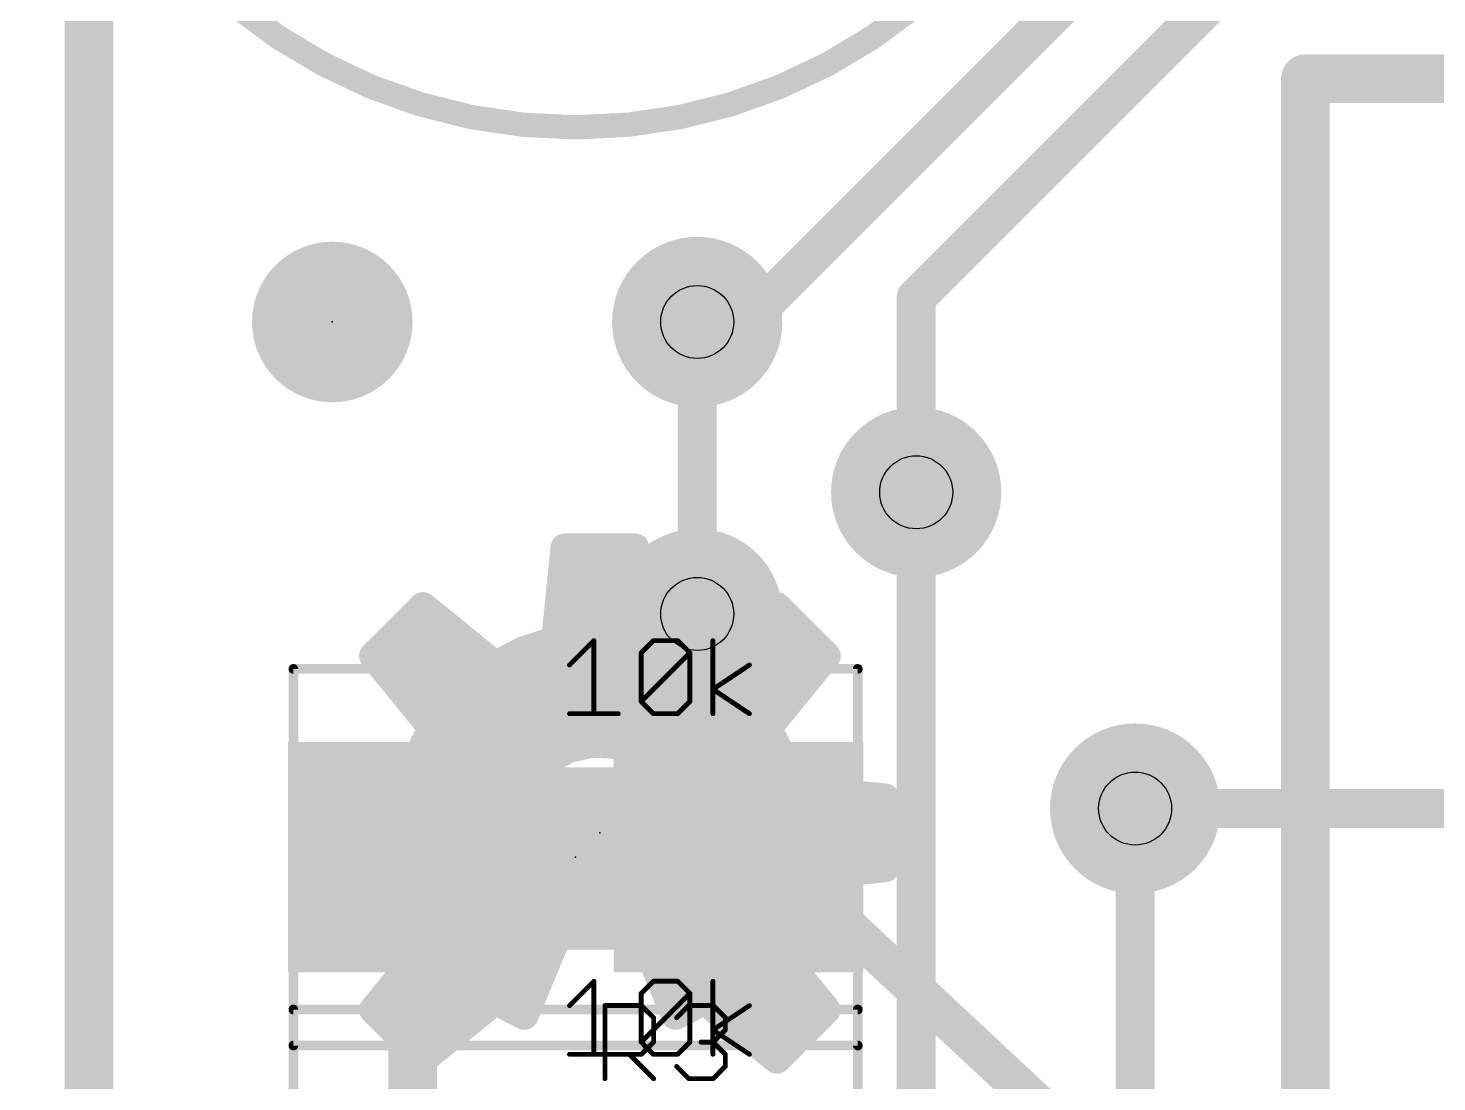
# Model space of a CAD drawing. Extents: x -29 to 78, y -15 to 21.
# Drawn here: x -0.32 to 7.04, y 10 to 15.5 of the extents above; entities that cross this region are included whole.
import ezdxf

# ---------------------------------------------------------------- set-up
doc = ezdxf.new("R2010")
doc.units = 0
for name, color, linetype in [('1', 12, 'CONTINUOUS'), ('16', 132, 'CONTINUOUS'), ('18', 110, 'CONTINUOUS'), ('20', 53, 'CONTINUOUS'), ('21', 53, 'CONTINUOUS'), ('22', 53, 'CONTINUOUS'), ('23', 53, 'CONTINUOUS'), ('24', 53, 'CONTINUOUS'), ('25', 253, 'CONTINUOUS'), ('27', 253, 'CONTINUOUS'), ('29', 253, 'CONTINUOUS'), ('31', 253, 'CONTINUOUS'), ('39', 12, 'CONTINUOUS'), ('44', 253, 'CONTINUOUS'), ('51', 53, 'CONTINUOUS')]:
    doc.layers.add(name, color=color, linetype=linetype)

# ---------------------------------------------------------------- blocks, each defined once
blk = doc.blocks.new('PIE')
at = {"const_width": 0.5}
blk.add_lwpolyline([(0, -0.25, 1), (0, 0.25, 1), (0, -0.25)], format="xyb", dxfattribs=at)
blk = doc.blocks.new('RECT')
blk.add_solid([(-0.5, -0.5), (0.5, -0.5), (-0.5, 0.5), (0.5, 0.5)])
blk = doc.blocks.new('ROUNDV')
at = {"const_width": 0.5}
blk.add_lwpolyline([(0, -0.25, 1), (0, 0.25, 1), (0, -0.25)], format="xyb", dxfattribs=at)

msp = doc.modelspace()

# ---------------------------------------------------------------- linework, layer by layer
at = {"layer": '1'}
for points, const_width in [([(0, 20.32), (0, 7.874)], 0.254), ([(6.35, 7.874), (6.35, 15.24)], 0.254), ([(6.35, 15.24), (13.97, 15.24)], 0.254), ([(3.175, 13.97), (3.175, 12.446)], 0.2032), ([(4.318, 13.081), (4.318, 9.398)], 0.2032), ([(3.39, 12.231), (3.175, 12.446)], 0.2032), ([(3.39, 11.176), (3.39, 12.231)], 0.2032), ([(5.461, 8.636), (5.461, 11.43)], 0.2032), ([(1.69, 9.398), (1.69, 11.176)], 0.254)]:
    msp.add_lwpolyline(points, dxfattribs=dict(at, const_width=const_width))
for points, const_width in [([(6.4135, 15.24, 1), (6.2865, 15.24)], 0.127), ([(6.35, 15.3035, 1), (6.35, 15.1765)], 0.127), ([(3.2258, 13.97, 1), (3.1242, 13.97)], 0.1016), ([(4.3688, 13.081, 1), (4.2672, 13.081)], 0.1016), ([(3.2109, 12.4819, 1), (3.1391, 12.4101)], 0.1016), ([(3.1242, 12.446, 1), (3.2258, 12.446)], 0.1016), ([(3.4408, 12.231, 1), (3.3392, 12.231)], 0.1016), ([(3.3541, 12.1951, 1), (3.4259, 12.2669)], 0.1016), ([(5.5118, 11.43, 1), (5.4102, 11.43)], 0.1016), ([(1.7535, 11.176, 1), (1.6265, 11.176)], 0.127), ([(3.3392, 11.176, 1), (3.4408, 11.176)], 0.1016)]:
    msp.add_lwpolyline(points, format="xyb", dxfattribs=dict(at, const_width=const_width))
at = {"layer": '16'}
for points, const_width in [([(0, 20.32), (0, 7.874)], 0.254), ([(5.715, 16.256), (3.429, 13.97)], 0.2032), ([(5.969, 15.748), (4.318, 14.097)], 0.2032), ([(6.35, 7.874), (6.35, 15.24)], 0.254), ([(6.35, 15.24), (13.97, 15.24)], 0.254), ([(4.318, 14.097), (4.318, 13.081)], 0.2032), ([(3.429, 13.97), (3.175, 13.97)], 0.2032), ([(3.175, 11.557), (3.175, 12.446)], 0.2032), ([(3.302, 11.43), (3.175, 11.557)], 0.2032), ([(5.207, 9.652), (3.302, 11.43)], 0.2032), ([(8.636, 11.43), (5.461, 11.43)], 0.2032)]:
    msp.add_lwpolyline(points, dxfattribs=dict(at, const_width=const_width))
for points, const_width in [([(6.4135, 15.24, 1), (6.2865, 15.24)], 0.127), ([(6.35, 15.3035, 1), (6.35, 15.1765)], 0.127), ([(4.3688, 14.097, 1), (4.2672, 14.097)], 0.1016), ([(4.2821, 14.1329, 1), (4.3539, 14.0611)], 0.1016), ([(3.175, 14.0208, 1), (3.175, 13.9192)], 0.1016), ([(3.3931, 14.0059, 1), (3.4649, 13.9341)], 0.1016), ([(3.429, 13.9192, 1), (3.429, 14.0208)], 0.1016), ([(4.2672, 13.081, 1), (4.3688, 13.081)], 0.1016), ([(3.2258, 12.446, 1), (3.1242, 12.446)], 0.1016), ([(3.2109, 11.5929, 1), (3.1391, 11.5211)], 0.1016), ([(3.1242, 11.557, 1), (3.2258, 11.557)], 0.1016), ([(3.3367, 11.4671, 1), (3.2673, 11.3929)], 0.1016), ([(3.2661, 11.3941, 1), (3.3379, 11.4659)], 0.1016), ([(5.461, 11.4808, 1), (5.461, 11.3792)], 0.1016)]:
    msp.add_lwpolyline(points, format="xyb", dxfattribs=dict(at, const_width=const_width))
at = {"layer": '20', "const_width": 0.254}
msp.add_lwpolyline([(0, 20.32), (0, 0)], dxfattribs=at)
at = {"layer": '22', "const_width": 0.15}
for points in [[(2.435, 12.3079), (2.4842, 12.7918)], [(2.48, 12.75), (2.854, 12.75)], [(2.4842, 12.7918), (2.8498, 12.7918)], [(2.8498, 12.7918), (2.899, 12.3079)], [(2.4647, 12.6), (2.8693, 12.6)], [(1.485, 12.2265), (1.7435, 12.485)], [(1.7085, 12.45), (1.7864, 12.45)], [(1.7435, 12.485), (2.1205, 12.1776)], [(2.4494, 12.45), (2.8845, 12.45)], [(3.2135, 12.1776), (3.5905, 12.485)], [(3.5476, 12.45), (3.6255, 12.45)], [(3.5905, 12.485), (3.849, 12.2265)], [(1.5585, 12.3), (1.9704, 12.3)], [(2.2723, 12.2558), (2.435, 12.3079)], [(2.4103, 12.3), (2.9237, 12.3)], [(2.899, 12.3079), (3.0617, 12.2558)], [(3.3636, 12.3), (3.7755, 12.3)], [(1.7924, 11.8495), (1.485, 12.2265)], [(2.1205, 12.1776), (2.2723, 12.2558)], [(3.0617, 12.2558), (3.2135, 12.1776)], [(3.849, 12.2265), (3.5416, 11.8495)], [(1.5474, 12.15), (3.7866, 12.15)], [(1.6697, 12), (3.6643, 12)], [(1.7142, 11.6977), (1.7924, 11.8495)], [(1.792, 11.85), (3.542, 11.85)], [(3.5416, 11.8495), (3.6198, 11.6977)], [(2.616, 11.7688), (2.5068, 11.7434)], [(2.7282, 11.7676), (2.616, 11.7688)], [(2.8369, 11.7398), (2.7282, 11.7676)], [(1.6621, 11.535), (1.7142, 11.6977)], [(1.7154, 11.7), (2.4212, 11.7)], [(2.4067, 11.6926), (2.3215, 11.6196)], [(2.5068, 11.7434), (2.4067, 11.6926)], [(2.9359, 11.6869), (2.8369, 11.7398)], [(2.9113, 11.7), (3.6186, 11.7)], [(3.6198, 11.6977), (3.6719, 11.535)], [(2.3215, 11.6196), (2.2562, 11.5284)], [(3.0194, 11.612), (2.9359, 11.6869)], [(1.6669, 11.55), (2.2716, 11.55)], [(3.0828, 11.5194), (3.0194, 11.612)], [(3.0619, 11.55), (3.6671, 11.55)], [(1.1782, 11.4858), (1.6621, 11.535)], [(1.1782, 11.1202), (1.1782, 11.4858)], [(2.2562, 11.5284), (2.2143, 11.4243)], [(3.1223, 11.4144), (3.0828, 11.5194)], [(3.6719, 11.535), (4.1558, 11.4858)], [(4.1558, 11.4858), (4.1558, 11.1202)], [(1.1782, 11.4), (2.2109, 11.4)], [(2.2143, 11.4243), (2.1985, 11.3132)], [(3.1358, 11.303), (3.1223, 11.4144)], [(3.1241, 11.4), (4.1558, 11.4)], [(1.1782, 11.25), (2.2047, 11.25)], [(2.1985, 11.3132), (2.2094, 11.2015)], [(3.1229, 11.1936), (3.1358, 11.303)], [(3.1295, 11.25), (4.1558, 11.25)], [(2.2094, 11.2015), (2.2467, 11.0957)], [(3.0847, 11.0902), (3.1229, 11.1936)], [(1.6621, 11.071), (1.1782, 11.1202)], [(4.1558, 11.1202), (3.6719, 11.071)], [(1.3769, 11.1), (2.2451, 11.1)], [(1.7142, 10.9083), (1.6621, 11.071)], [(2.2467, 11.0957), (2.308, 11.0017)], [(3.0235, 10.9985), (3.0847, 11.0902)], [(3.0883, 11.1), (3.9571, 11.1)], [(3.6719, 11.071), (3.6198, 10.9083)], [(2.308, 11.0017), (2.3898, 10.925)], [(2.9426, 10.9237), (3.0235, 10.9985)], [(1.7008, 10.95), (2.3631, 10.95)], [(1.7924, 10.7565), (1.7142, 10.9083)], [(2.3898, 10.925), (2.4876, 10.8699)], [(2.8464, 10.8699), (2.9426, 10.9237)], [(2.971, 10.95), (3.6332, 10.95)], [(3.6198, 10.9083), (3.5416, 10.7565)], [(2.4876, 10.8699), (2.2723, 10.3502)], [(3.0617, 10.3502), (2.8464, 10.8699)], [(1.485, 10.3795), (1.7924, 10.7565)], [(1.77, 10.8), (2.4586, 10.8)], [(2.8754, 10.8), (3.564, 10.8)], [(3.5416, 10.7565), (3.849, 10.3795)], [(1.7056, 10.65), (2.3965, 10.65)], [(2.9375, 10.65), (3.6284, 10.65)], [(1.5833, 10.5), (2.3344, 10.5)], [(2.9996, 10.5), (3.7507, 10.5)], [(1.7435, 10.121), (1.485, 10.3795)], [(2.1205, 10.4284), (1.7435, 10.121)], [(2.2723, 10.3502), (2.1205, 10.4284)], [(3.2135, 10.4284), (3.0617, 10.3502)], [(3.5905, 10.121), (3.2135, 10.4284)], [(3.849, 10.3795), (3.5905, 10.121)], [(1.5145, 10.35), (2.0244, 10.35)], [(3.3097, 10.35), (3.8195, 10.35)], [(1.6645, 10.2), (1.8404, 10.2)], [(3.4936, 10.2), (3.6695, 10.2)]]:
    msp.add_lwpolyline(points, dxfattribs=at)
at = {"layer": '22', "const_width": 0.075}
for points in [[(2.48, 12.7875, 1), (2.48, 12.7125)], [(2.4842, 12.8293, 1), (2.4842, 12.7543)], [(2.5215, 12.788, 1), (2.4469, 12.7956)], [(2.8871, 12.7956, 1), (2.8125, 12.788)], [(2.8498, 12.7543, 1), (2.8498, 12.8293)], [(2.854, 12.7125, 1), (2.854, 12.7875)], [(2.4647, 12.6375, 1), (2.4647, 12.5625)], [(2.8693, 12.5625, 1), (2.8693, 12.6375)], [(1.7085, 12.4875, 1), (1.7085, 12.4125)], [(1.7672, 12.5141, 1), (1.7198, 12.4559)], [(1.77, 12.4585, 1), (1.717, 12.5115)], [(1.7864, 12.4125, 1), (1.7864, 12.4875)], [(2.4494, 12.4875, 1), (2.4494, 12.4125)], [(2.8845, 12.4125, 1), (2.8845, 12.4875)], [(3.5476, 12.4875, 1), (3.5476, 12.4125)], [(3.617, 12.5115, 1), (3.564, 12.4585)], [(3.6142, 12.4559, 1), (3.5668, 12.5141)], [(3.6255, 12.4125, 1), (3.6255, 12.4875)], [(1.5585, 12.3375, 1), (1.5585, 12.2625)], [(1.9704, 12.2625, 1), (1.9704, 12.3375)], [(2.4103, 12.3375, 1), (2.4103, 12.2625)], [(2.4464, 12.2722, 1), (2.4236, 12.3436)], [(2.9104, 12.3436, 1), (2.8876, 12.2722)], [(2.9237, 12.2625, 1), (2.9237, 12.3375)], [(3.3636, 12.3375, 1), (3.3636, 12.2625)], [(3.7755, 12.2625, 1), (3.7755, 12.3375)], [(1.5141, 12.2502, 1), (1.4559, 12.2028)], [(1.4585, 12.253, 1), (1.5115, 12.2)], [(2.2609, 12.2915, 1), (2.2838, 12.2201)], [(2.2895, 12.2225, 1), (2.2552, 12.2892)], [(2.3977, 12.3117, 1), (2.4723, 12.3041)], [(2.8617, 12.3041, 1), (2.9363, 12.3117)], [(3.0788, 12.2892, 1), (3.0445, 12.2225)], [(3.0502, 12.2201, 1), (3.0731, 12.2915)], [(3.8781, 12.2028, 1), (3.8199, 12.2502)], [(3.8225, 12.2, 1), (3.8755, 12.253)], [(1.5474, 12.1875, 1), (1.5474, 12.1125)], [(2.1033, 12.2109, 1), (2.1377, 12.1443)], [(2.0968, 12.1485, 1), (2.1442, 12.2067)], [(3.1898, 12.2067, 1), (3.2372, 12.1485)], [(3.1963, 12.1443, 1), (3.2307, 12.2109)], [(3.7866, 12.1125, 1), (3.7866, 12.1875)], [(1.6697, 12.0375, 1), (1.6697, 11.9625)], [(3.6643, 11.9625, 1), (3.6643, 12.0375)], [(1.792, 11.8875, 1), (1.792, 11.8125)], [(1.8257, 11.8323, 1), (1.7591, 11.8667)], [(3.5749, 11.8667, 1), (3.5083, 11.8323)], [(3.542, 11.8125, 1), (3.542, 11.8875)], [(1.7633, 11.8258, 1), (1.8215, 11.8732)], [(2.6164, 11.8063, 1), (2.6156, 11.7313)], [(2.6245, 11.7323, 1), (2.6075, 11.8054)], [(2.7375, 11.8039, 1), (2.7189, 11.7313)], [(2.7278, 11.7301, 1), (2.7286, 11.8051)], [(3.5125, 11.8732, 1), (3.5707, 11.8258)], [(1.7154, 11.7375, 1), (1.7154, 11.6625)], [(1.7499, 11.6862, 1), (1.6785, 11.7091)], [(2.4311, 11.6642, 1), (2.3823, 11.7211)], [(2.4212, 11.6625, 1), (2.4212, 11.7375)], [(2.4982, 11.7799, 1), (2.5153, 11.7068)], [(2.5237, 11.7099, 1), (2.4898, 11.7768)], [(2.8546, 11.7728, 1), (2.8192, 11.7067)], [(2.8276, 11.7034, 1), (2.8462, 11.7761)], [(2.9113, 11.7375, 1), (2.9113, 11.6625)], [(3.6555, 11.7091, 1), (3.5841, 11.6862)], [(3.6186, 11.6625, 1), (3.6186, 11.7375)], [(1.6808, 11.7148, 1), (1.7475, 11.6805)], [(2.352, 11.5977, 1), (2.291, 11.6414)], [(2.3897, 11.7261, 1), (2.4236, 11.6592)], [(2.9609, 11.7148, 1), (2.9109, 11.659)], [(2.9182, 11.6538, 1), (2.9536, 11.72)], [(3.5865, 11.6805, 1), (3.6532, 11.7148)], [(1.6669, 11.5875, 1), (1.6669, 11.5125)], [(2.2716, 11.5125, 1), (2.2716, 11.5875)], [(2.2971, 11.648, 1), (2.3459, 11.5911)], [(3.0504, 11.6332, 1), (2.9885, 11.5908)], [(2.9944, 11.5841, 1), (3.0445, 11.6399)], [(3.0619, 11.5875, 1), (3.0619, 11.5125)], [(3.6671, 11.5125, 1), (3.6671, 11.5875)], [(1.2157, 11.4858, 1), (1.1407, 11.4858)], [(1.1744, 11.5231, 1), (1.182, 11.4485)], [(1.6264, 11.5464, 1), (1.6978, 11.5236)], [(1.6659, 11.4977, 1), (1.6583, 11.5723)], [(2.2257, 11.5502, 1), (2.2866, 11.5065)], [(2.2909, 11.5144, 1), (2.2214, 11.5424)], [(3.1179, 11.5326, 1), (3.0477, 11.5062)], [(3.0519, 11.4982, 1), (3.1138, 11.5406)], [(3.6757, 11.5723, 1), (3.6681, 11.4977)], [(3.6362, 11.5236, 1), (3.7076, 11.5464)], [(4.1933, 11.4858, 1), (4.1183, 11.4858)], [(4.152, 11.4485, 1), (4.1596, 11.5231)], [(1.1782, 11.4375, 1), (1.1782, 11.3625)], [(2.1795, 11.4382, 1), (2.2491, 11.4103)], [(2.2515, 11.419, 1), (2.1772, 11.4296)], [(2.2109, 11.3625, 1), (2.2109, 11.4375)], [(3.1596, 11.4189, 1), (3.0851, 11.4099)], [(3.1241, 11.4375, 1), (3.1241, 11.3625)], [(4.1558, 11.3625, 1), (4.1558, 11.4375)], [(3.0873, 11.4012, 1), (3.1574, 11.4276)], [(1.1782, 11.2875, 1), (1.1782, 11.2125)], [(2.2358, 11.3168, 1), (2.1611, 11.3095)], [(2.1613, 11.3185, 1), (2.2356, 11.3079)], [(2.2047, 11.2125, 1), (2.2047, 11.2875)], [(3.1295, 11.2875, 1), (3.1295, 11.2125)], [(3.173, 11.2986, 1), (3.0986, 11.3074)], [(3.0986, 11.2985, 1), (3.173, 11.3075)], [(4.1558, 11.2125, 1), (4.1558, 11.2875)], [(2.2448, 11.214, 1), (2.1741, 11.1891)], [(3.158, 11.1806, 1), (3.0877, 11.2065)], [(1.182, 11.1575, 1), (1.1744, 11.0829)], [(2.1721, 11.1978, 1), (2.2468, 11.2052)], [(3.0856, 11.198, 1), (3.1601, 11.1892)], [(4.1596, 11.0829, 1), (4.152, 11.1575)], [(1.1407, 11.1202, 1), (1.2157, 11.1202)], [(1.3769, 11.1375, 1), (1.3769, 11.0625)], [(1.6978, 11.0824, 1), (1.6264, 11.0596)], [(1.6583, 11.0337, 1), (1.6659, 11.1083)], [(2.2781, 11.1161, 1), (2.2152, 11.0752)], [(2.2113, 11.0832, 1), (2.282, 11.1081)], [(2.2451, 11.0625, 1), (2.2451, 11.1375)], [(3.0495, 11.1031, 1), (3.1199, 11.0772)], [(3.0883, 11.1375, 1), (3.0883, 11.0625)], [(3.1159, 11.0693, 1), (3.0535, 11.111)], [(3.6681, 11.1083, 1), (3.6757, 11.0337)], [(3.7076, 11.0596, 1), (3.6362, 11.0824)], [(3.9571, 11.0625, 1), (3.9571, 11.1375)], [(4.1183, 11.1202, 1), (4.1933, 11.1202)], [(2.3336, 11.029, 1), (2.2823, 10.9743)], [(2.2765, 10.9812, 1), (2.3394, 11.0222)], [(2.9923, 11.0194, 1), (3.0547, 10.9777)], [(3.0489, 10.971, 1), (2.998, 11.0261)], [(1.7008, 10.9875, 1), (1.7008, 10.9125)], [(1.7475, 10.9255, 1), (1.6808, 10.8912)], [(1.6785, 10.8969, 1), (1.7499, 10.9198)], [(2.4082, 10.9576, 1), (2.3714, 10.8923)], [(2.3631, 10.9125, 1), (2.3631, 10.9875)], [(2.3642, 10.8976, 1), (2.4155, 10.9523)], [(2.9171, 10.9513, 1), (2.968, 10.8962)], [(2.9609, 10.891, 1), (2.9242, 10.9565)], [(2.971, 10.9875, 1), (2.971, 10.9125)], [(3.5841, 10.9198, 1), (3.6555, 10.8969)], [(3.6532, 10.8912, 1), (3.5865, 10.9255)], [(3.6332, 10.9125, 1), (3.6332, 10.9875)], [(2.5222, 10.8555, 1), (2.453, 10.8843)], [(2.4692, 10.8372, 1), (2.506, 10.9026)], [(2.881, 10.8843, 1), (2.8118, 10.8555)], [(2.8281, 10.9026, 1), (2.8647, 10.8372)], [(1.77, 10.8375, 1), (1.77, 10.7625)], [(1.7591, 10.7393, 1), (1.8257, 10.7737)], [(1.8215, 10.7328, 1), (1.7633, 10.7802)], [(2.4586, 10.7625, 1), (2.4586, 10.8375)], [(2.8754, 10.8375, 1), (2.8754, 10.7625)], [(3.5707, 10.7802, 1), (3.5125, 10.7328)], [(3.5083, 10.7737, 1), (3.5749, 10.7393)], [(3.564, 10.7625, 1), (3.564, 10.8375)], [(1.7056, 10.6875, 1), (1.7056, 10.6125)], [(2.3965, 10.6125, 1), (2.3965, 10.6875)], [(2.9375, 10.6875, 1), (2.9375, 10.6125)], [(3.6284, 10.6125, 1), (3.6284, 10.6875)], [(1.5833, 10.5375, 1), (1.5833, 10.4625)], [(2.3344, 10.4625, 1), (2.3344, 10.5375)], [(2.9996, 10.5375, 1), (2.9996, 10.4625)], [(3.7507, 10.4625, 1), (3.7507, 10.5375)], [(1.5115, 10.406, 1), (1.4585, 10.353)], [(2.1377, 10.4617, 1), (2.1033, 10.3951)], [(2.1442, 10.3993, 1), (2.0968, 10.4575)], [(3.2372, 10.4575, 1), (3.1898, 10.3993)], [(3.2307, 10.3951, 1), (3.1963, 10.4617)], [(3.8755, 10.353, 1), (3.8225, 10.406)], [(1.4559, 10.4032, 1), (1.5141, 10.3558)], [(1.5145, 10.3875, 1), (1.5145, 10.3125)], [(2.0244, 10.3125, 1), (2.0244, 10.3875)], [(2.2377, 10.3646, 1), (2.3069, 10.3358)], [(2.2551, 10.3169, 1), (2.2895, 10.3835)], [(3.0445, 10.3835, 1), (3.0789, 10.3169)], [(3.0271, 10.3358, 1), (3.0963, 10.3646)], [(3.3097, 10.3875, 1), (3.3097, 10.3125)], [(3.8195, 10.3125, 1), (3.8195, 10.3875)], [(3.8199, 10.3558, 1), (3.8781, 10.4032)], [(1.6645, 10.2375, 1), (1.6645, 10.1625)], [(1.8404, 10.1625, 1), (1.8404, 10.2375)], [(3.4936, 10.2375, 1), (3.4936, 10.1625)], [(3.6695, 10.1625, 1), (3.6695, 10.2375)], [(1.7198, 10.1501, 1), (1.7672, 10.0919)], [(1.717, 10.0945, 1), (1.77, 10.1475)], [(3.564, 10.1475, 1), (3.617, 10.0945)], [(3.5668, 10.0919, 1), (3.6142, 10.1501)]]:
    msp.add_lwpolyline(points, format="xyb", dxfattribs=at)
at = {"layer": '23'}
for p in [(1.27, 13.97), (2.54, 11.176)]:
    msp.add_point(p, dxfattribs=at)
at = {"layer": '24'}
msp.add_point((2.667, 11.303), dxfattribs=at)
at = {"layer": '25', "const_width": 0.0127}
for points in [[(2.6996, 10.4016, 1), (2.6869, 10.4016)], [(2.6933, 10.408, 1), (2.6933, 10.3953)], [(2.8884, 10.4061, 1), (2.8795, 10.3971)], [(2.8839, 10.3953, 1), (2.8839, 10.408)], [(3.131, 10.408, 1), (3.131, 10.3953)], [(3.1355, 10.3971, 1), (3.1266, 10.4061)], [(3.2626, 10.4061, 1), (3.2537, 10.3971)], [(3.2582, 10.3953, 1), (3.2582, 10.408)], [(2.9539, 10.3381, 1), (2.9412, 10.3381)], [(2.943, 10.3336, 1), (2.952, 10.3426)], [(3.063, 10.3426, 1), (3.072, 10.3336)], [(3.3281, 10.3381, 1), (3.3154, 10.3381)], [(3.3172, 10.3336, 1), (3.3262, 10.3426)], [(2.952, 10.2065, 1), (2.943, 10.2155)], [(3.1946, 10.2173, 1), (3.1946, 10.2046)], [(3.2626, 10.2155, 1), (3.2537, 10.2065)], [(3.2537, 10.2155, 1), (3.2626, 10.2065)], [(3.2582, 10.2046, 1), (3.2582, 10.2173)], [(3.3154, 10.2745, 1), (3.3281, 10.2745)], [(3.3262, 10.27, 1), (3.3172, 10.279)], [(2.6933, 10.1538, 1), (2.6933, 10.1411)], [(2.8249, 10.1519, 1), (2.8159, 10.1429)], [(2.8795, 10.1519, 1), (2.8884, 10.1429)], [(2.8839, 10.1411, 1), (2.8839, 10.1538)], [(2.9412, 10.211, 1), (2.9539, 10.211)], [(3.3281, 10.1474, 1), (3.3154, 10.1474)], [(3.3172, 10.1429, 1), (3.3262, 10.1519)], [(3.072, 10.0883, 1), (3.063, 10.0794)], [(3.3154, 10.0839, 1), (3.3281, 10.0839)], [(3.3262, 10.0794, 1), (3.3172, 10.0883)], [(2.6869, 10.0203, 1), (2.6996, 10.0203)], [(2.943, 10.0158, 1), (2.952, 10.0248)], [(3.131, 10.0267, 1), (3.131, 10.014)], [(3.1266, 10.0158, 1), (3.1355, 10.0248)], [(3.2537, 10.0248, 1), (3.2626, 10.0158)], [(3.2582, 10.014, 1), (3.2582, 10.0267)]]:
    msp.add_lwpolyline(points, format="xyb", dxfattribs=at)
at = {"layer": '25', "const_width": 0.0254}
for points in [[(2.6933, 10.0203), (2.6933, 10.4016)], [(2.6933, 10.4016), (2.8839, 10.4016)], [(2.8839, 10.4016), (2.9475, 10.3381)], [(3.0675, 10.3381), (3.131, 10.4016)], [(3.131, 10.4016), (3.2582, 10.4016)], [(3.2582, 10.4016), (3.3217, 10.3381)], [(2.9475, 10.3381), (2.9475, 10.211)], [(3.3217, 10.3381), (3.3217, 10.2745)], [(2.9475, 10.211), (2.8839, 10.1474)], [(3.2582, 10.211), (3.1946, 10.211)], [(3.3217, 10.2745), (3.2582, 10.211)], [(3.2582, 10.211), (3.3217, 10.1474)], [(2.8839, 10.1474), (2.6933, 10.1474)], [(2.8204, 10.1474), (2.9475, 10.0203)], [(3.3217, 10.1474), (3.3217, 10.0839)], [(3.131, 10.0203), (3.0675, 10.0839)], [(3.3217, 10.0839), (3.2582, 10.0203)], [(3.2582, 10.0203), (3.131, 10.0203)]]:
    msp.add_lwpolyline(points, dxfattribs=at)
at = {"layer": '27', "const_width": 0.0254}
for points in [[(2.5084, 12.1795), (2.6356, 12.3066)], [(2.6356, 12.3066), (2.6356, 11.9253)], [(2.8827, 12.2431), (2.9462, 12.3066)], [(2.9462, 12.3066), (3.0733, 12.3066)], [(3.0733, 12.3066), (3.1369, 12.2431)], [(3.2569, 11.9253), (3.2569, 12.3066)], [(2.8827, 11.9889), (2.8827, 12.2431)], [(2.8827, 11.9889), (3.1369, 12.2431)], [(3.1369, 12.2431), (3.1369, 11.9889)], [(3.2569, 12.0524), (3.4475, 12.1795)], [(3.4475, 11.9253), (3.2569, 12.0524)], [(2.9462, 11.9253), (2.8827, 11.9889)], [(3.1369, 11.9889), (3.0733, 11.9253)], [(2.5084, 11.9253), (2.7627, 11.9253)], [(3.0733, 11.9253), (2.9462, 11.9253)], [(2.5084, 10.4015), (2.6356, 10.5286)], [(2.6356, 10.5286), (2.6356, 10.1473)], [(2.8827, 10.4651), (2.9462, 10.5286)], [(2.9462, 10.5286), (3.0733, 10.5286)], [(3.0733, 10.5286), (3.1369, 10.4651)], [(3.2569, 10.1473), (3.2569, 10.5286)], [(2.8827, 10.2109), (2.8827, 10.4651)], [(2.8827, 10.2109), (3.1369, 10.4651)], [(3.1369, 10.4651), (3.1369, 10.2109)], [(3.2569, 10.2744), (3.4475, 10.4015)], [(2.9462, 10.1473), (2.8827, 10.2109)], [(3.1369, 10.2109), (3.0733, 10.1473)], [(3.4475, 10.1473), (3.2569, 10.2744)], [(2.5084, 10.1473), (2.7627, 10.1473)], [(3.0733, 10.1473), (2.9462, 10.1473)]]:
    msp.add_lwpolyline(points, dxfattribs=at)
at = {"layer": '27', "const_width": 0.0127}
for points in [[(2.6419, 12.3066, 1), (2.6292, 12.3066)], [(2.64, 12.3021, 1), (2.6311, 12.3111)], [(2.9462, 12.313, 1), (2.9462, 12.3003)], [(2.9507, 12.3021, 1), (2.9417, 12.3111)], [(3.0778, 12.3111, 1), (3.0688, 12.3021)], [(3.0733, 12.3003, 1), (3.0733, 12.313)], [(3.2632, 12.3066, 1), (3.2505, 12.3066)], [(2.889, 12.2431, 1), (2.8763, 12.2431)], [(2.8782, 12.2476, 1), (2.8871, 12.2386)], [(3.1432, 12.2431, 1), (3.1305, 12.2431)], [(3.1414, 12.2386, 1), (3.1324, 12.2476)], [(3.1324, 12.2386, 1), (3.1414, 12.2476)], [(2.504, 12.184, 1), (2.5129, 12.175)], [(3.451, 12.1742, 1), (3.444, 12.1848)], [(3.2604, 12.0577, 1), (3.2533, 12.0471)], [(3.2533, 12.0577, 1), (3.2604, 12.0471)], [(2.8871, 11.9933, 1), (2.8782, 11.9844)], [(2.8782, 11.9933, 1), (2.8871, 11.9844)], [(2.8763, 11.9889, 1), (2.889, 11.9889)], [(3.1305, 11.9889, 1), (3.1432, 11.9889)], [(3.1414, 11.9844, 1), (3.1324, 11.9933)], [(2.5084, 11.9316, 1), (2.5084, 11.919)], [(2.6292, 11.9253, 1), (2.6419, 11.9253)], [(2.7627, 11.919, 1), (2.7627, 11.9316)], [(2.9462, 11.9316, 1), (2.9462, 11.919)], [(2.9417, 11.9208, 1), (2.9507, 11.9298)], [(3.0688, 11.9298, 1), (3.0778, 11.9208)], [(3.0733, 11.919, 1), (3.0733, 11.9316)], [(3.2505, 11.9253, 1), (3.2632, 11.9253)], [(3.444, 11.92, 1), (3.451, 11.9306)], [(2.6419, 10.5286, 1), (2.6292, 10.5286)], [(2.64, 10.5241, 1), (2.6311, 10.5331)], [(2.9462, 10.535, 1), (2.9462, 10.5223)], [(2.9507, 10.5241, 1), (2.9417, 10.5331)], [(3.0778, 10.5331, 1), (3.0688, 10.5241)], [(3.0733, 10.5223, 1), (3.0733, 10.535)], [(3.2632, 10.5286, 1), (3.2505, 10.5286)], [(2.889, 10.4651, 1), (2.8763, 10.4651)], [(2.8782, 10.4696, 1), (2.8871, 10.4606)], [(3.1432, 10.4651, 1), (3.1305, 10.4651)], [(3.1414, 10.4606, 1), (3.1324, 10.4696)], [(3.1324, 10.4606, 1), (3.1414, 10.4696)], [(2.504, 10.406, 1), (2.5129, 10.397)], [(3.451, 10.3962, 1), (3.444, 10.4068)], [(2.8871, 10.2153, 1), (2.8782, 10.2064)], [(2.8782, 10.2153, 1), (2.8871, 10.2064)], [(3.1414, 10.2064, 1), (3.1324, 10.2153)], [(3.2604, 10.2797, 1), (3.2533, 10.2691)], [(3.2533, 10.2797, 1), (3.2604, 10.2691)], [(2.5084, 10.1537, 1), (2.5084, 10.141)], [(2.6292, 10.1473, 1), (2.6419, 10.1473)], [(2.7627, 10.141, 1), (2.7627, 10.1537)], [(2.8763, 10.2109, 1), (2.889, 10.2109)], [(2.9462, 10.1537, 1), (2.9462, 10.141)], [(2.9417, 10.1428, 1), (2.9507, 10.1518)], [(3.0688, 10.1518, 1), (3.0778, 10.1428)], [(3.0733, 10.141, 1), (3.0733, 10.1537)], [(3.1305, 10.2109, 1), (3.1432, 10.2109)], [(3.2505, 10.1473, 1), (3.2632, 10.1473)], [(3.444, 10.142, 1), (3.451, 10.1526)]]:
    msp.add_lwpolyline(points, format="xyb", dxfattribs=at)
at = {"layer": '39'}
for points, const_width in [([(2.54, 14.986, 1), (2.54, 20.574, 1), (2.54, 14.986)], 0.127), ([(1.0797, 12.159, 1), (1.0543, 12.159)], 0.0254), ([(1.067, 12.1717, 1), (1.067, 12.1463)], 0.0254), ([(4.0257, 12.159, 1), (4.0003, 12.159)], 0.0254), ([(4.013, 12.1463, 1), (4.013, 12.1717)], 0.0254), ([(1.0797, 10.381, 1), (1.0543, 10.381)], 0.0254), ([(1.067, 10.3937, 1), (1.067, 10.3683)], 0.0254), ([(4.0257, 10.381, 1), (4.0003, 10.381)], 0.0254), ([(4.013, 10.3683, 1), (4.013, 10.3937)], 0.0254), ([(1.067, 10.2057, 1), (1.067, 10.1803)], 0.0254), ([(1.0543, 10.193, 1), (1.0797, 10.193)], 0.0254), ([(4.0003, 10.193, 1), (4.0257, 10.193)], 0.0254), ([(4.013, 10.1803, 1), (4.013, 10.2057)], 0.0254)]:
    msp.add_lwpolyline(points, format="xyb", dxfattribs=dict(at, const_width=const_width))
at = {"layer": '39', "const_width": 0.0508}
for points in [[(1.067, 10.193), (1.067, 12.159)], [(1.067, 12.159), (4.013, 12.159)], [(4.013, 12.159), (4.013, 10.193)], [(1.067, 8.415), (1.067, 10.381)], [(1.067, 10.381), (4.013, 10.381)], [(4.013, 10.381), (4.013, 8.415)], [(4.013, 10.193), (1.067, 10.193)]]:
    msp.add_lwpolyline(points, dxfattribs=at)
at = {"layer": '44'}
for centre in [(3.175, 13.97), (4.318, 13.081), (3.175, 12.446), (5.461, 11.43)]:
    msp.add_circle(centre, 0.1905, dxfattribs=at)
at = {"layer": '51', "const_width": 0.1016}
for points in [[(2.896, 11.595), (2.184, 11.595)], [(2.896, 10.744), (2.184, 10.744)]]:
    msp.add_lwpolyline(points, dxfattribs=at)
at = {"layer": '51', "const_width": 0.0508}
for points in [[(2.184, 11.6204, 1), (2.184, 11.5696)], [(2.896, 11.5696, 1), (2.896, 11.6204)], [(2.184, 10.7694, 1), (2.184, 10.7186)], [(2.896, 10.7186, 1), (2.896, 10.7694)]]:
    msp.add_lwpolyline(points, format="xyb", dxfattribs=at)

# ---------------------------------------------------------------- block references
at = {"layer": '1', "xscale": 0.635, "yscale": 0.635}
msp.add_blockref('PIE', (1.27, 13.97), dxfattribs=at)
at = {"layer": '1', "xscale": 1.1, "rotation": 180}
for p in [(1.69, 11.176), (3.39, 11.176)]:
    msp.add_blockref('RECT', p, dxfattribs=at)
at = {"layer": '18', "xscale": 0.889, "yscale": 0.889}
for p in [(3.175, 13.97), (3.175, 13.97), (4.318, 13.081), (4.318, 13.081), (3.175, 12.446), (3.175, 12.446), (5.461, 11.43), (5.461, 11.43)]:
    msp.add_blockref('ROUNDV', p, dxfattribs=at)
at = {"layer": '21', "xscale": 0.4572, "yscale": 0.762, "rotation": 180}
msp.add_blockref('RECT', (2.54, 11.176), dxfattribs=at)
at = {"layer": '29', "xscale": 0.8382, "yscale": 0.8382}
msp.add_blockref('PIE', (1.27, 13.97), dxfattribs=at)
at = {"layer": '29', "xscale": 1.3032, "yscale": 1.2032, "rotation": 180}
for p in [(1.69, 11.176), (3.39, 11.176)]:
    msp.add_blockref('RECT', p, dxfattribs=at)
at = {"layer": '31', "xscale": 1.1, "rotation": 180}
for p in [(1.69, 11.176), (3.39, 11.176)]:
    msp.add_blockref('RECT', p, dxfattribs=at)
at = {"layer": '51', "xscale": 0.5001, "yscale": 0.95, "rotation": 180}
for p in [(1.9598, 11.1709), (3.1282, 11.1709)]:
    msp.add_blockref('RECT', p, dxfattribs=at)

doc.saveas('drawing.dxf')
